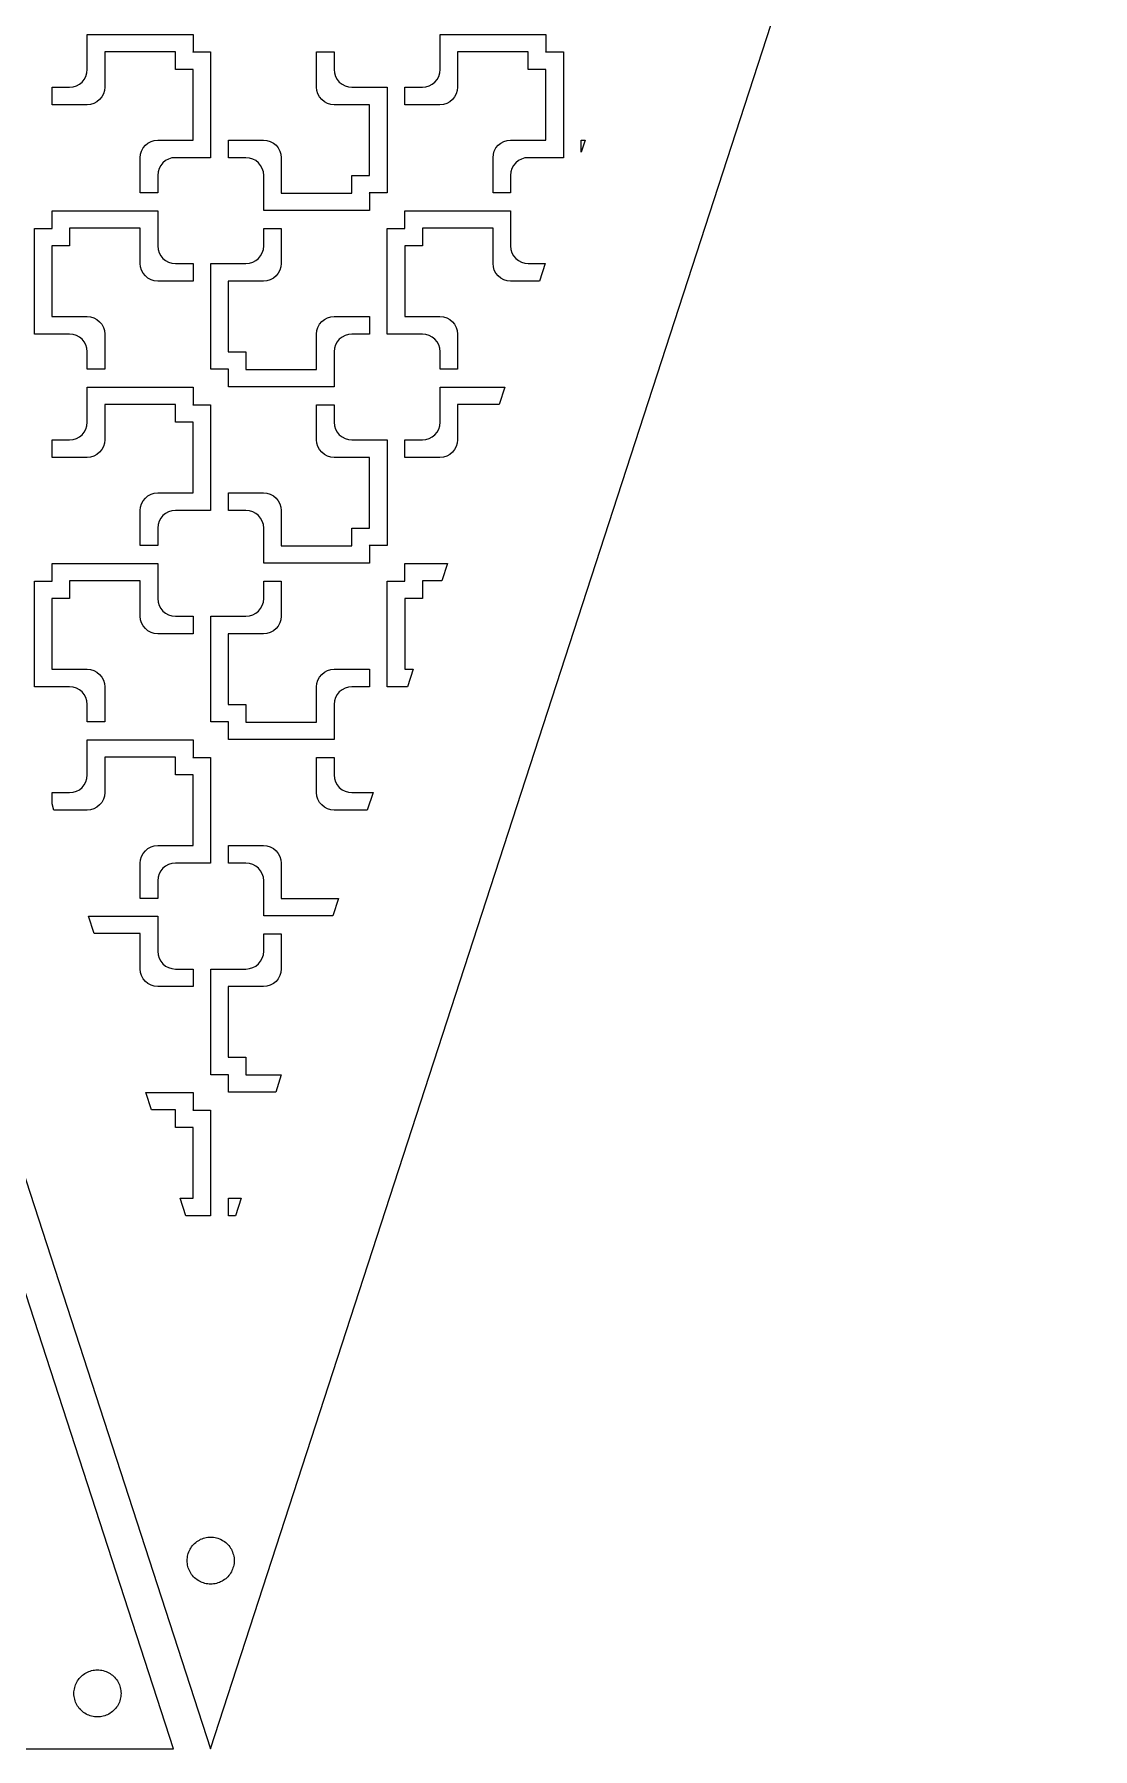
# Model space of a CAD drawing. Header units: metres. Extents: x 20 to 1108, y 20 to 485.
# Drawn here: x 1017.9 to 1107.8, y 253.8 to 399.7 of the extents above; entities that cross this region are included whole.
import ezdxf

# ---------------------------------------------------------------- set-up
doc = ezdxf.new("R2010")
doc.units = ezdxf.units.M

msp = doc.modelspace()

# ---------------------------------------------------------------- linework, layer by layer
for p, q in [((1029.7, 253.826), (954.698, 484.652)), ((957.853, 484.652), (1032.85, 253.826)), ((1032.85, 253.826), (1107.85, 484.652)), ((1022.36, 396.652), (1022.36, 399.646)), ((1022.36, 399.646), (1031.35, 399.646)), ((1031.35, 399.646), (1031.35, 398.154)), ((1052.36, 396.652), (1052.36, 399.646)), ((1052.36, 399.646), (1061.35, 399.646)), ((1061.35, 399.646), (1061.35, 398.154)), ((1029.86, 398.159), (1023.85, 398.159)), ((1023.85, 398.159), (1023.85, 395.152)), ((1029.86, 396.659), (1029.86, 398.159)), ((1031.35, 398.154), (1031.34, 398.146)), ((1031.34, 398.146), (1031.35, 398.146)), ((1031.35, 398.146), (1031.35, 398.138)), ((1031.35, 398.138), (1031.35, 398.146)), ((1031.35, 398.146), (1032.85, 398.146)), ((1032.85, 398.146), (1032.85, 389.158)), ((1041.86, 395.153), (1041.86, 398.147)), ((1041.86, 398.147), (1043.35, 398.147)), ((1043.35, 398.147), (1043.35, 396.652)), ((1059.86, 398.159), (1053.85, 398.159)), ((1053.85, 398.159), (1053.85, 395.152)), ((1059.86, 396.659), (1059.86, 398.159)), ((1061.35, 398.154), (1061.34, 398.146)), ((1061.34, 398.146), (1061.35, 398.146)), ((1061.35, 398.146), (1061.35, 398.138)), ((1061.35, 398.138), (1061.35, 398.146)), ((1061.35, 398.146), (1062.85, 398.146)), ((1062.85, 398.146), (1062.85, 389.158)), ((1022.33, 396.36), (1022.36, 396.652)), ((1031.36, 396.658), (1029.86, 396.659)), ((1031.36, 390.647), (1031.36, 396.658)), ((1043.35, 396.652), (1043.38, 396.36)), ((1052.33, 396.36), (1052.36, 396.652)), ((1061.36, 396.658), (1059.86, 396.659)), ((1061.36, 390.647), (1061.36, 396.658)), ((1021.15, 395.175), (1021.43, 395.262)), ((1021.43, 395.262), (1021.69, 395.401)), ((1021.69, 395.401), (1021.92, 395.588)), ((1021.92, 395.588), (1022.1, 395.816)), ((1022.1, 395.816), (1022.24, 396.076)), ((1022.24, 396.076), (1022.33, 396.36)), ((1043.38, 396.36), (1043.46, 396.076)), ((1043.46, 396.076), (1043.6, 395.816)), ((1043.6, 395.816), (1043.79, 395.588)), ((1043.79, 395.588), (1044.02, 395.401)), ((1044.02, 395.401), (1044.28, 395.262)), ((1044.28, 395.262), (1044.56, 395.176)), ((1051.15, 395.175), (1051.43, 395.262)), ((1051.43, 395.262), (1051.69, 395.401)), ((1051.69, 395.401), (1051.92, 395.588)), ((1051.92, 395.588), (1052.1, 395.816)), ((1052.1, 395.816), (1052.24, 396.076)), ((1052.24, 396.076), (1052.33, 396.36)), ((1019.36, 393.659), (1019.36, 395.147)), ((1019.36, 395.147), (1020.85, 395.147)), ((1020.85, 395.147), (1021.15, 395.175)), ((1022.92, 393.773), (1022.64, 393.688)), ((1023.18, 393.91), (1022.92, 393.773)), ((1023.41, 394.096), (1023.18, 393.91)), ((1023.59, 394.322), (1023.41, 394.096)), ((1023.73, 394.581), (1023.59, 394.322)), ((1023.82, 394.861), (1023.73, 394.581)), ((1023.85, 395.152), (1023.82, 394.861)), ((1041.89, 394.861), (1041.86, 395.153)), ((1041.97, 394.581), (1041.89, 394.861)), ((1042.11, 394.323), (1041.97, 394.581)), ((1042.3, 394.097), (1042.11, 394.323)), ((1042.52, 393.911), (1042.3, 394.097)), ((1042.78, 393.773), (1042.52, 393.911)), ((1043.06, 393.688), (1042.78, 393.773)), ((1044.56, 395.176), (1044.85, 395.147)), ((1044.85, 395.147), (1047.85, 395.147)), ((1047.85, 395.147), (1047.85, 386.159)), ((1049.36, 393.659), (1049.36, 395.147)), ((1049.36, 395.147), (1050.85, 395.147)), ((1050.85, 395.147), (1051.15, 395.175)), ((1052.92, 393.773), (1052.64, 393.688)), ((1053.18, 393.91), (1052.92, 393.773)), ((1053.41, 394.096), (1053.18, 393.91)), ((1053.59, 394.322), (1053.41, 394.096)), ((1053.73, 394.581), (1053.59, 394.322)), ((1053.82, 394.861), (1053.73, 394.581)), ((1053.85, 395.152), (1053.82, 394.861)), ((1022.35, 393.659), (1019.36, 393.659)), ((1022.64, 393.688), (1022.35, 393.659)), ((1043.35, 393.659), (1043.06, 393.688)), ((1046.36, 393.659), (1043.35, 393.659)), ((1046.36, 387.647), (1046.36, 393.659)), ((1052.35, 393.659), (1049.36, 393.659)), ((1052.64, 393.688), (1052.35, 393.659)), ((1026.86, 389.152), (1026.89, 389.444)), ((1026.89, 389.444), (1026.97, 389.724)), ((1026.97, 389.724), (1027.11, 389.983)), ((1027.11, 389.983), (1027.3, 390.209)), ((1027.3, 390.209), (1027.52, 390.395)), ((1027.52, 390.395), (1027.78, 390.532)), ((1027.78, 390.532), (1028.06, 390.617)), ((1028.06, 390.617), (1028.35, 390.646)), ((1028.35, 390.646), (1031.36, 390.647)), ((1034.36, 389.158), (1034.36, 390.646)), ((1034.36, 390.646), (1037.35, 390.646)), ((1037.35, 390.646), (1037.64, 390.617)), ((1037.64, 390.617), (1037.92, 390.532)), ((1037.92, 390.532), (1038.18, 390.394)), ((1038.18, 390.394), (1038.41, 390.208)), ((1038.41, 390.208), (1038.59, 389.982)), ((1038.59, 389.982), (1038.73, 389.724)), ((1038.73, 389.724), (1038.82, 389.444)), ((1038.82, 389.444), (1038.85, 389.152)), ((1056.86, 389.152), (1056.89, 389.444)), ((1056.89, 389.444), (1056.97, 389.724)), ((1056.97, 389.724), (1057.11, 389.983)), ((1057.11, 389.983), (1057.3, 390.209)), ((1057.3, 390.209), (1057.52, 390.395)), ((1057.52, 390.395), (1057.78, 390.532)), ((1057.78, 390.532), (1058.06, 390.617)), ((1058.06, 390.617), (1058.35, 390.646)), ((1058.35, 390.646), (1061.36, 390.647)), ((1064.36, 390.646), (1064.69, 390.646)), ((1064.69, 390.646), (1064.36, 389.625)), ((1064.36, 389.625), (1064.36, 390.646)), ((1026.86, 386.158), (1026.86, 389.152)), ((1028.38, 387.945), (1028.35, 387.653)), ((1028.46, 388.229), (1028.38, 387.945)), ((1028.6, 388.489), (1028.46, 388.229)), ((1028.79, 388.717), (1028.6, 388.489)), ((1029.02, 388.904), (1028.79, 388.717)), ((1029.28, 389.043), (1029.02, 388.904)), ((1029.56, 389.13), (1029.28, 389.043)), ((1029.85, 389.158), (1029.56, 389.13)), ((1032.85, 389.158), (1029.85, 389.158)), ((1035.85, 389.158), (1034.36, 389.158)), ((1036.15, 389.129), (1035.85, 389.158)), ((1036.43, 389.043), (1036.15, 389.129)), ((1036.69, 388.904), (1036.43, 389.043)), ((1036.92, 388.717), (1036.69, 388.904)), ((1037.1, 388.489), (1036.92, 388.717)), ((1037.24, 388.229), (1037.1, 388.489)), ((1037.33, 387.945), (1037.24, 388.229)), ((1037.36, 387.652), (1037.33, 387.945)), ((1038.85, 389.152), (1038.85, 386.146)), ((1056.86, 386.158), (1056.86, 389.152)), ((1058.38, 387.945), (1058.35, 387.653)), ((1058.46, 388.229), (1058.38, 387.945)), ((1058.6, 388.489), (1058.46, 388.229)), ((1058.79, 388.717), (1058.6, 388.489)), ((1059.02, 388.904), (1058.79, 388.717)), ((1059.28, 389.043), (1059.02, 388.904)), ((1059.56, 389.13), (1059.28, 389.043)), ((1059.85, 389.158), (1059.56, 389.13)), ((1062.85, 389.158), (1059.85, 389.158)), ((1028.35, 387.653), (1028.35, 386.158)), ((1037.36, 384.659), (1037.36, 387.652)), ((1044.86, 387.646), (1046.36, 387.647)), ((1044.86, 386.146), (1044.86, 387.646)), ((1058.35, 387.653), (1058.35, 386.158)), ((1028.35, 386.158), (1026.86, 386.158)), ((1038.85, 386.146), (1044.86, 386.146)), ((1046.35, 386.159), (1046.34, 386.159)), ((1046.34, 386.159), (1046.35, 386.151)), ((1046.35, 386.159), (1046.35, 386.167)), ((1046.35, 386.167), (1046.35, 386.159)), ((1047.85, 386.159), (1046.35, 386.159)), ((1046.35, 386.151), (1046.35, 384.659)), ((1058.35, 386.158), (1056.86, 386.158)), ((1019.36, 383.154), (1019.36, 384.647)), ((1019.36, 384.647), (1028.35, 384.647)), ((1028.35, 384.647), (1028.35, 381.652)), ((1046.35, 384.659), (1037.36, 384.659)), ((1049.36, 383.154), (1049.36, 384.647)), ((1049.36, 384.647), (1058.35, 384.647)), ((1058.35, 384.647), (1058.35, 381.652)), ((1017.86, 374.158), (1017.86, 383.146)), ((1017.86, 383.146), (1019.35, 383.146)), ((1019.35, 383.146), (1019.36, 383.138)), ((1019.37, 383.146), (1019.36, 383.154)), ((1019.36, 383.138), (1019.36, 383.146)), ((1019.36, 383.146), (1019.37, 383.146)), ((1026.86, 383.159), (1020.85, 383.159)), ((1020.85, 383.159), (1020.85, 381.659)), ((1026.86, 380.153), (1026.86, 383.159)), ((1037.36, 381.652), (1037.36, 383.147)), ((1037.36, 383.147), (1038.85, 383.147)), ((1038.85, 383.147), (1038.85, 380.152)), ((1047.86, 374.158), (1047.86, 383.146)), ((1047.86, 383.146), (1049.35, 383.146)), ((1049.35, 383.146), (1049.36, 383.138)), ((1049.37, 383.146), (1049.36, 383.154)), ((1049.36, 383.138), (1049.36, 383.146)), ((1049.36, 383.146), (1049.37, 383.146)), ((1056.86, 383.159), (1050.85, 383.159)), ((1050.85, 383.159), (1050.85, 381.659)), ((1056.86, 380.153), (1056.86, 383.159)), ((1020.85, 381.659), (1019.35, 381.658)), ((1019.35, 381.658), (1019.35, 375.646)), ((1028.35, 381.652), (1028.38, 381.36)), ((1028.38, 381.36), (1028.46, 381.075)), ((1028.46, 381.075), (1028.6, 380.816)), ((1028.6, 380.816), (1028.79, 380.587)), ((1036.92, 380.587), (1037.1, 380.816)), ((1037.1, 380.816), (1037.24, 381.075)), ((1037.24, 381.075), (1037.33, 381.36)), ((1037.33, 381.36), (1037.36, 381.652)), ((1050.85, 381.659), (1049.35, 381.658)), ((1049.35, 381.658), (1049.35, 375.646)), ((1058.35, 381.652), (1058.38, 381.36)), ((1058.38, 381.36), (1058.46, 381.075)), ((1058.46, 381.075), (1058.6, 380.816)), ((1058.6, 380.816), (1058.79, 380.587)), ((1026.89, 379.861), (1026.86, 380.153)), ((1026.97, 379.581), (1026.89, 379.861)), ((1027.11, 379.323), (1026.97, 379.581)), ((1027.3, 379.097), (1027.11, 379.323)), ((1028.79, 380.587), (1029.02, 380.401)), ((1029.02, 380.401), (1029.28, 380.262)), ((1029.28, 380.262), (1029.56, 380.177)), ((1029.56, 380.177), (1029.85, 380.147)), ((1029.85, 380.147), (1031.35, 380.147)), ((1031.35, 380.147), (1031.35, 378.659)), ((1032.86, 371.159), (1032.86, 380.147)), ((1032.86, 380.147), (1035.85, 380.147)), ((1035.85, 380.147), (1036.15, 380.176)), ((1036.15, 380.176), (1036.43, 380.262)), ((1036.43, 380.262), (1036.69, 380.401)), ((1036.69, 380.401), (1036.92, 380.587)), ((1038.59, 379.322), (1038.41, 379.097)), ((1038.73, 379.581), (1038.59, 379.322)), ((1038.82, 379.861), (1038.73, 379.581)), ((1038.85, 380.152), (1038.82, 379.861)), ((1056.89, 379.861), (1056.86, 380.153)), ((1056.97, 379.581), (1056.89, 379.861)), ((1057.11, 379.323), (1056.97, 379.581)), ((1057.3, 379.097), (1057.11, 379.323)), ((1058.79, 380.587), (1059.02, 380.401)), ((1059.02, 380.401), (1059.28, 380.262)), ((1059.28, 380.262), (1059.56, 380.177)), ((1059.56, 380.177), (1059.85, 380.147)), ((1059.85, 380.147), (1061.28, 380.147)), ((1061.28, 380.147), (1060.8, 378.659)), ((1027.52, 378.911), (1027.3, 379.097)), ((1027.78, 378.773), (1027.52, 378.911)), ((1028.06, 378.688), (1027.78, 378.773)), ((1028.35, 378.659), (1028.06, 378.688)), ((1031.35, 378.659), (1028.35, 378.659)), ((1037.35, 378.659), (1034.35, 378.658)), ((1034.35, 378.658), (1034.35, 372.647)), ((1037.64, 378.688), (1037.35, 378.659)), ((1037.92, 378.773), (1037.64, 378.688)), ((1038.18, 378.91), (1037.92, 378.773)), ((1038.41, 379.097), (1038.18, 378.91)), ((1057.52, 378.911), (1057.3, 379.097)), ((1057.78, 378.773), (1057.52, 378.911)), ((1058.06, 378.688), (1057.78, 378.773)), ((1058.35, 378.659), (1058.06, 378.688)), ((1060.8, 378.659), (1058.35, 378.659)), ((1019.35, 375.646), (1022.35, 375.646)), ((1022.35, 375.646), (1022.64, 375.617)), ((1022.64, 375.617), (1022.92, 375.532)), ((1022.92, 375.532), (1023.18, 375.394)), ((1023.18, 375.394), (1023.41, 375.208)), ((1023.41, 375.208), (1023.59, 374.982)), ((1023.59, 374.982), (1023.73, 374.724)), ((1041.97, 374.724), (1042.11, 374.983)), ((1042.11, 374.983), (1042.3, 375.209)), ((1042.3, 375.209), (1042.52, 375.395)), ((1042.52, 375.395), (1042.78, 375.532)), ((1042.78, 375.532), (1043.06, 375.617)), ((1043.06, 375.617), (1043.35, 375.646)), ((1043.35, 375.646), (1046.35, 375.646)), ((1046.35, 375.646), (1046.35, 374.158)), ((1049.35, 375.646), (1052.35, 375.646)), ((1052.35, 375.646), (1052.64, 375.617)), ((1052.64, 375.617), (1052.92, 375.532)), ((1052.92, 375.532), (1053.18, 375.394)), ((1053.18, 375.394), (1053.41, 375.208)), ((1053.41, 375.208), (1053.59, 374.982)), ((1053.59, 374.982), (1053.73, 374.724)), ((1020.85, 374.158), (1017.86, 374.158)), ((1021.15, 374.128), (1020.85, 374.158)), ((1021.43, 374.043), (1021.15, 374.128)), ((1021.69, 373.904), (1021.43, 374.043)), ((1021.92, 373.718), (1021.69, 373.904)), ((1022.1, 373.489), (1021.92, 373.718)), ((1022.24, 373.23), (1022.1, 373.489)), ((1023.73, 374.724), (1023.82, 374.444)), ((1023.82, 374.444), (1023.85, 374.152)), ((1023.85, 374.152), (1023.85, 371.158)), ((1041.86, 374.152), (1041.89, 374.444)), ((1041.86, 371.146), (1041.86, 374.152)), ((1041.89, 374.444), (1041.97, 374.724)), ((1043.6, 373.489), (1043.46, 373.23)), ((1043.79, 373.718), (1043.6, 373.489)), ((1044.02, 373.904), (1043.79, 373.718)), ((1044.28, 374.043), (1044.02, 373.904)), ((1044.56, 374.129), (1044.28, 374.043)), ((1044.85, 374.158), (1044.56, 374.129)), ((1046.35, 374.158), (1044.85, 374.158)), ((1050.85, 374.158), (1047.86, 374.158)), ((1051.15, 374.128), (1050.85, 374.158)), ((1051.43, 374.043), (1051.15, 374.128)), ((1051.69, 373.904), (1051.43, 374.043)), ((1051.92, 373.718), (1051.69, 373.904)), ((1052.1, 373.489), (1051.92, 373.718)), ((1052.24, 373.23), (1052.1, 373.489)), ((1053.73, 374.724), (1053.82, 374.444)), ((1053.82, 374.444), (1053.85, 374.152)), ((1053.85, 374.152), (1053.85, 371.158)), ((1022.33, 372.945), (1022.24, 373.23)), ((1022.36, 372.652), (1022.33, 372.945)), ((1022.36, 371.158), (1022.36, 372.652)), ((1034.35, 372.647), (1035.85, 372.646)), ((1035.85, 372.646), (1035.85, 371.146)), ((1043.38, 372.945), (1043.35, 372.653)), ((1043.35, 372.653), (1043.35, 369.658)), ((1043.46, 373.23), (1043.38, 372.945)), ((1052.33, 372.945), (1052.24, 373.23)), ((1052.36, 372.652), (1052.33, 372.945)), ((1052.36, 371.158), (1052.36, 372.652)), ((1023.85, 371.158), (1022.36, 371.158)), ((1034.35, 371.159), (1032.86, 371.159)), ((1034.36, 371.167), (1034.35, 371.159)), ((1034.36, 371.159), (1034.36, 371.167)), ((1034.36, 371.151), (1034.37, 371.159)), ((1034.37, 371.159), (1034.36, 371.159)), ((1034.36, 369.658), (1034.36, 371.151)), ((1035.85, 371.146), (1041.86, 371.146)), ((1053.85, 371.158), (1052.36, 371.158)), ((1022.36, 366.652), (1022.36, 369.647)), ((1022.36, 369.647), (1031.35, 369.647)), ((1031.35, 369.647), (1031.35, 368.154)), ((1043.35, 369.658), (1034.36, 369.658)), ((1052.36, 366.652), (1052.36, 369.647)), ((1052.36, 369.647), (1057.87, 369.647)), ((1057.87, 369.647), (1057.38, 368.159)), ((1029.86, 368.159), (1023.85, 368.159)), ((1023.85, 368.159), (1023.85, 365.152)), ((1029.86, 366.659), (1029.86, 368.159)), ((1031.35, 368.154), (1031.34, 368.146)), ((1031.34, 368.146), (1031.35, 368.146)), ((1031.35, 368.146), (1031.35, 368.138)), ((1031.35, 368.138), (1031.35, 368.146)), ((1031.35, 368.146), (1032.85, 368.146)), ((1032.85, 368.146), (1032.85, 359.158)), ((1041.86, 365.153), (1041.86, 368.147)), ((1041.86, 368.147), (1043.35, 368.147)), ((1043.35, 368.147), (1043.35, 366.652)), ((1057.38, 368.159), (1053.85, 368.159)), ((1053.85, 368.159), (1053.85, 365.152)), ((1022.1, 365.816), (1022.24, 366.075)), ((1022.24, 366.075), (1022.33, 366.36)), ((1022.33, 366.36), (1022.36, 366.652)), ((1031.36, 366.658), (1029.86, 366.659)), ((1031.36, 360.647), (1031.36, 366.658)), ((1043.35, 366.652), (1043.38, 366.36)), ((1043.38, 366.36), (1043.46, 366.075)), ((1043.46, 366.075), (1043.6, 365.816)), ((1052.1, 365.816), (1052.24, 366.075)), ((1052.24, 366.075), (1052.33, 366.36)), ((1052.33, 366.36), (1052.36, 366.652)), ((1019.36, 363.659), (1019.36, 365.147)), ((1019.36, 365.147), (1020.85, 365.147)), ((1020.85, 365.147), (1021.15, 365.176)), ((1021.15, 365.176), (1021.43, 365.262)), ((1021.43, 365.262), (1021.69, 365.401)), ((1021.69, 365.401), (1021.92, 365.587)), ((1021.92, 365.587), (1022.1, 365.816)), ((1023.73, 364.581), (1023.59, 364.322)), ((1023.82, 364.861), (1023.73, 364.581)), ((1023.85, 365.152), (1023.82, 364.861)), ((1041.89, 364.861), (1041.86, 365.153)), ((1041.97, 364.581), (1041.89, 364.861)), ((1042.11, 364.323), (1041.97, 364.581)), ((1043.6, 365.816), (1043.79, 365.587)), ((1043.79, 365.587), (1044.02, 365.401)), ((1044.02, 365.401), (1044.28, 365.262)), ((1044.28, 365.262), (1044.56, 365.177)), ((1044.56, 365.177), (1044.85, 365.147)), ((1044.85, 365.147), (1047.85, 365.147)), ((1047.85, 365.147), (1047.85, 356.159)), ((1049.36, 363.659), (1049.36, 365.147)), ((1049.36, 365.147), (1050.85, 365.147)), ((1050.85, 365.147), (1051.15, 365.176)), ((1051.15, 365.176), (1051.43, 365.262)), ((1051.43, 365.262), (1051.69, 365.401)), ((1051.69, 365.401), (1051.92, 365.587)), ((1051.92, 365.587), (1052.1, 365.816)), ((1053.73, 364.581), (1053.59, 364.322)), ((1053.82, 364.861), (1053.73, 364.581)), ((1053.85, 365.152), (1053.82, 364.861)), ((1022.35, 363.659), (1019.36, 363.659)), ((1022.64, 363.688), (1022.35, 363.659)), ((1022.92, 363.773), (1022.64, 363.688)), ((1023.18, 363.91), (1022.92, 363.773)), ((1023.41, 364.097), (1023.18, 363.91)), ((1023.59, 364.322), (1023.41, 364.097)), ((1042.3, 364.097), (1042.11, 364.323)), ((1042.52, 363.911), (1042.3, 364.097)), ((1042.78, 363.773), (1042.52, 363.911)), ((1043.06, 363.688), (1042.78, 363.773)), ((1043.35, 363.659), (1043.06, 363.688)), ((1046.36, 363.659), (1043.35, 363.659)), ((1046.36, 357.647), (1046.36, 363.659)), ((1052.35, 363.659), (1049.36, 363.659)), ((1052.64, 363.688), (1052.35, 363.659)), ((1052.92, 363.773), (1052.64, 363.688)), ((1053.18, 363.91), (1052.92, 363.773)), ((1053.41, 364.097), (1053.18, 363.91)), ((1053.59, 364.322), (1053.41, 364.097)), ((1027.11, 359.983), (1027.3, 360.209)), ((1027.3, 360.209), (1027.52, 360.395)), ((1027.52, 360.395), (1027.78, 360.532)), ((1027.78, 360.532), (1028.06, 360.617)), ((1028.06, 360.617), (1028.35, 360.646)), ((1028.35, 360.646), (1031.36, 360.647)), ((1034.36, 359.158), (1034.36, 360.646)), ((1034.36, 360.646), (1037.35, 360.646)), ((1037.35, 360.646), (1037.64, 360.617)), ((1037.64, 360.617), (1037.92, 360.532)), ((1037.92, 360.532), (1038.18, 360.394)), ((1038.18, 360.394), (1038.41, 360.208)), ((1038.41, 360.208), (1038.59, 359.982)), ((1026.86, 359.152), (1026.89, 359.444)), ((1026.86, 356.158), (1026.86, 359.152)), ((1026.89, 359.444), (1026.97, 359.724)), ((1026.97, 359.724), (1027.11, 359.983)), ((1029.02, 358.904), (1028.79, 358.718)), ((1029.28, 359.043), (1029.02, 358.904)), ((1029.56, 359.129), (1029.28, 359.043)), ((1029.85, 359.158), (1029.56, 359.129)), ((1032.85, 359.158), (1029.85, 359.158)), ((1035.85, 359.158), (1034.36, 359.158)), ((1036.15, 359.128), (1035.85, 359.158)), ((1036.43, 359.043), (1036.15, 359.128)), ((1036.69, 358.904), (1036.43, 359.043)), ((1036.92, 358.718), (1036.69, 358.904)), ((1038.59, 359.982), (1038.73, 359.724)), ((1038.73, 359.724), (1038.82, 359.444)), ((1038.82, 359.444), (1038.85, 359.152)), ((1038.85, 359.152), (1038.85, 356.146)), ((1028.38, 357.945), (1028.35, 357.653)), ((1028.35, 357.653), (1028.35, 356.158)), ((1028.46, 358.23), (1028.38, 357.945)), ((1028.6, 358.489), (1028.46, 358.23)), ((1028.79, 358.718), (1028.6, 358.489)), ((1037.1, 358.489), (1036.92, 358.718)), ((1037.24, 358.23), (1037.1, 358.489)), ((1037.33, 357.945), (1037.24, 358.23)), ((1037.36, 357.652), (1037.33, 357.945)), ((1037.36, 354.658), (1037.36, 357.652)), ((1044.86, 357.646), (1046.36, 357.647)), ((1044.86, 356.146), (1044.86, 357.646)), ((1028.35, 356.158), (1026.86, 356.158)), ((1038.85, 356.146), (1044.86, 356.146)), ((1046.35, 356.159), (1046.34, 356.159)), ((1046.34, 356.159), (1046.35, 356.151)), ((1046.35, 356.159), (1046.35, 356.167)), ((1046.35, 356.167), (1046.35, 356.159)), ((1047.85, 356.159), (1046.35, 356.159)), ((1046.35, 356.151), (1046.35, 354.658)), ((1019.36, 353.154), (1019.36, 354.647)), ((1019.36, 354.647), (1028.35, 354.647)), ((1028.35, 354.647), (1028.35, 351.652)), ((1046.35, 354.658), (1037.36, 354.658)), ((1049.36, 353.154), (1049.36, 354.647)), ((1049.36, 354.647), (1052.99, 354.647)), ((1052.99, 354.647), (1052.51, 353.159)), ((1017.86, 344.158), (1017.86, 353.146)), ((1017.86, 353.146), (1019.35, 353.146)), ((1019.35, 353.146), (1019.36, 353.138)), ((1019.37, 353.146), (1019.36, 353.154)), ((1019.36, 353.138), (1019.36, 353.146)), ((1019.36, 353.146), (1019.37, 353.146)), ((1026.86, 353.159), (1020.85, 353.159)), ((1020.85, 353.159), (1020.85, 351.659)), ((1026.86, 350.153), (1026.86, 353.159)), ((1037.36, 351.652), (1037.36, 353.147)), ((1037.36, 353.147), (1038.85, 353.147)), ((1038.85, 353.147), (1038.85, 350.152)), ((1047.86, 344.158), (1047.86, 353.146)), ((1047.86, 353.146), (1049.35, 353.146)), ((1049.35, 353.146), (1049.36, 353.138)), ((1049.37, 353.146), (1049.36, 353.154)), ((1049.36, 353.138), (1049.36, 353.146)), ((1049.36, 353.146), (1049.37, 353.146)), ((1052.51, 353.159), (1050.85, 353.159)), ((1050.85, 353.159), (1050.85, 351.659)), ((1020.85, 351.659), (1019.35, 351.658)), ((1019.35, 351.658), (1019.35, 345.646)), ((1028.35, 351.652), (1028.38, 351.36)), ((1037.33, 351.36), (1037.36, 351.652)), ((1050.85, 351.659), (1049.35, 351.658)), ((1049.35, 351.658), (1049.35, 345.646)), ((1026.89, 349.861), (1026.86, 350.153)), ((1028.38, 351.36), (1028.46, 351.075)), ((1028.46, 351.075), (1028.6, 350.816)), ((1028.6, 350.816), (1028.79, 350.587)), ((1028.79, 350.587), (1029.02, 350.401)), ((1029.02, 350.401), (1029.28, 350.262)), ((1029.28, 350.262), (1029.56, 350.177)), ((1029.56, 350.177), (1029.85, 350.147)), ((1029.85, 350.147), (1031.35, 350.147)), ((1031.35, 350.147), (1031.35, 348.659)), ((1032.86, 341.159), (1032.86, 350.147)), ((1032.86, 350.147), (1035.85, 350.147)), ((1035.85, 350.147), (1036.15, 350.176)), ((1036.15, 350.176), (1036.43, 350.262)), ((1036.43, 350.262), (1036.69, 350.401)), ((1036.69, 350.401), (1036.92, 350.587)), ((1036.92, 350.587), (1037.1, 350.816)), ((1037.1, 350.816), (1037.24, 351.075)), ((1037.24, 351.075), (1037.33, 351.36)), ((1038.85, 350.152), (1038.82, 349.861)), ((1026.97, 349.581), (1026.89, 349.861)), ((1027.11, 349.323), (1026.97, 349.581)), ((1027.3, 349.097), (1027.11, 349.323)), ((1027.52, 348.911), (1027.3, 349.097)), ((1027.78, 348.773), (1027.52, 348.911)), ((1028.06, 348.688), (1027.78, 348.773)), ((1028.35, 348.659), (1028.06, 348.688)), ((1031.35, 348.659), (1028.35, 348.659)), ((1037.35, 348.659), (1034.35, 348.658)), ((1034.35, 348.658), (1034.35, 342.647)), ((1037.64, 348.688), (1037.35, 348.659)), ((1037.92, 348.773), (1037.64, 348.688)), ((1038.18, 348.91), (1037.92, 348.773)), ((1038.41, 349.097), (1038.18, 348.91)), ((1038.59, 349.322), (1038.41, 349.097)), ((1038.73, 349.581), (1038.59, 349.322)), ((1038.82, 349.861), (1038.73, 349.581)), ((1019.35, 345.646), (1022.35, 345.646)), ((1022.35, 345.646), (1022.64, 345.617)), ((1022.64, 345.617), (1022.92, 345.532)), ((1042.78, 345.532), (1043.06, 345.617)), ((1043.06, 345.617), (1043.35, 345.646)), ((1043.35, 345.646), (1046.35, 345.646)), ((1046.35, 345.646), (1046.35, 344.158)), ((1049.35, 345.646), (1050.07, 345.646)), ((1050.07, 345.646), (1049.59, 344.158)), ((1020.85, 344.158), (1017.86, 344.158)), ((1021.15, 344.128), (1020.85, 344.158)), ((1022.92, 345.532), (1023.18, 345.394)), ((1023.18, 345.394), (1023.41, 345.208)), ((1023.41, 345.208), (1023.59, 344.982)), ((1023.59, 344.982), (1023.73, 344.724)), ((1023.73, 344.724), (1023.82, 344.444)), ((1023.82, 344.444), (1023.85, 344.152)), ((1023.85, 344.152), (1023.85, 341.158)), ((1041.86, 344.152), (1041.89, 344.444)), ((1041.86, 341.146), (1041.86, 344.152)), ((1041.89, 344.444), (1041.97, 344.724)), ((1041.97, 344.724), (1042.11, 344.983)), ((1042.11, 344.983), (1042.3, 345.209)), ((1042.3, 345.209), (1042.52, 345.395)), ((1042.52, 345.395), (1042.78, 345.532)), ((1044.85, 344.158), (1044.56, 344.129)), ((1046.35, 344.158), (1044.85, 344.158)), ((1049.59, 344.158), (1047.86, 344.158)), ((1021.43, 344.043), (1021.15, 344.128)), ((1021.69, 343.904), (1021.43, 344.043)), ((1021.92, 343.718), (1021.69, 343.904)), ((1022.1, 343.489), (1021.92, 343.718)), ((1022.24, 343.23), (1022.1, 343.489)), ((1022.33, 342.945), (1022.24, 343.23)), ((1022.36, 342.652), (1022.33, 342.945)), ((1043.38, 342.945), (1043.35, 342.653)), ((1043.46, 343.23), (1043.38, 342.945)), ((1043.6, 343.489), (1043.46, 343.23)), ((1043.79, 343.718), (1043.6, 343.489)), ((1044.02, 343.904), (1043.79, 343.718)), ((1044.28, 344.043), (1044.02, 343.904)), ((1044.56, 344.129), (1044.28, 344.043)), ((1022.36, 341.158), (1022.36, 342.652)), ((1034.35, 342.647), (1035.85, 342.646)), ((1035.85, 342.646), (1035.85, 341.146)), ((1043.35, 342.653), (1043.35, 339.658)), ((1023.85, 341.158), (1022.36, 341.158)), ((1034.35, 341.159), (1032.86, 341.159)), ((1034.36, 341.167), (1034.35, 341.159)), ((1034.36, 341.159), (1034.36, 341.167)), ((1034.36, 341.151), (1034.37, 341.159)), ((1034.37, 341.159), (1034.36, 341.159)), ((1034.36, 339.658), (1034.36, 341.151)), ((1035.85, 341.146), (1041.86, 341.146)), ((1022.36, 336.652), (1022.36, 339.647)), ((1022.36, 339.647), (1031.35, 339.647)), ((1031.35, 339.647), (1031.35, 338.154)), ((1043.35, 339.658), (1034.36, 339.658)), ((1029.86, 338.159), (1023.85, 338.159)), ((1023.85, 338.159), (1023.85, 335.152)), ((1029.86, 336.659), (1029.86, 338.159)), ((1031.35, 338.154), (1031.34, 338.146)), ((1031.34, 338.146), (1031.35, 338.146)), ((1031.35, 338.146), (1031.35, 338.138)), ((1031.35, 338.138), (1031.35, 338.146)), ((1031.35, 338.146), (1032.85, 338.146)), ((1032.85, 338.146), (1032.85, 329.158)), ((1041.86, 335.153), (1041.86, 338.147)), ((1041.86, 338.147), (1043.35, 338.147)), ((1043.35, 338.147), (1043.35, 336.652)), ((1021.43, 335.262), (1021.69, 335.401)), ((1021.69, 335.401), (1021.92, 335.587)), ((1021.92, 335.587), (1022.1, 335.816)), ((1022.1, 335.816), (1022.24, 336.075)), ((1022.24, 336.075), (1022.33, 336.36)), ((1022.33, 336.36), (1022.36, 336.652)), ((1031.36, 336.658), (1029.86, 336.659)), ((1031.36, 330.647), (1031.36, 336.658)), ((1043.35, 336.652), (1043.38, 336.36)), ((1043.38, 336.36), (1043.46, 336.075)), ((1043.46, 336.075), (1043.6, 335.816)), ((1043.6, 335.816), (1043.79, 335.587)), ((1043.79, 335.587), (1044.02, 335.401)), ((1044.02, 335.401), (1044.28, 335.262)), ((1019.36, 334.19), (1019.36, 335.147)), ((1019.36, 335.147), (1020.85, 335.147)), ((1019.53, 333.659), (1019.36, 334.19)), ((1020.85, 335.147), (1021.15, 335.176)), ((1021.15, 335.176), (1021.43, 335.262)), ((1023.41, 334.097), (1023.18, 333.91)), ((1023.59, 334.322), (1023.41, 334.097)), ((1023.73, 334.581), (1023.59, 334.322)), ((1023.82, 334.861), (1023.73, 334.581)), ((1023.85, 335.152), (1023.82, 334.861)), ((1041.89, 334.861), (1041.86, 335.153)), ((1041.97, 334.581), (1041.89, 334.861)), ((1042.11, 334.323), (1041.97, 334.581)), ((1042.3, 334.097), (1042.11, 334.323)), ((1042.52, 333.911), (1042.3, 334.097)), ((1044.28, 335.262), (1044.56, 335.177)), ((1044.56, 335.177), (1044.85, 335.147)), ((1044.85, 335.147), (1046.66, 335.147)), ((1046.66, 335.147), (1046.17, 333.659)), ((1022.35, 333.659), (1019.53, 333.659)), ((1022.64, 333.688), (1022.35, 333.659)), ((1022.92, 333.773), (1022.64, 333.688)), ((1023.18, 333.91), (1022.92, 333.773)), ((1042.78, 333.773), (1042.52, 333.911)), ((1043.06, 333.688), (1042.78, 333.773)), ((1043.35, 333.659), (1043.06, 333.688)), ((1046.17, 333.659), (1043.35, 333.659)), ((1026.89, 329.444), (1026.97, 329.724)), ((1026.97, 329.724), (1027.11, 329.983)), ((1027.11, 329.983), (1027.3, 330.209)), ((1027.3, 330.209), (1027.52, 330.395)), ((1027.52, 330.395), (1027.78, 330.532)), ((1027.78, 330.532), (1028.06, 330.617)), ((1028.06, 330.617), (1028.35, 330.646)), ((1028.35, 330.646), (1031.36, 330.647)), ((1034.36, 329.158), (1034.36, 330.646)), ((1034.36, 330.646), (1037.35, 330.646)), ((1037.35, 330.646), (1037.64, 330.617)), ((1037.64, 330.617), (1037.92, 330.532)), ((1037.92, 330.532), (1038.18, 330.394)), ((1038.18, 330.394), (1038.41, 330.208)), ((1038.41, 330.208), (1038.59, 329.982)), ((1038.59, 329.982), (1038.73, 329.724)), ((1038.73, 329.724), (1038.82, 329.444)), ((1026.86, 329.152), (1026.89, 329.444)), ((1026.86, 326.158), (1026.86, 329.152)), ((1028.46, 328.23), (1028.38, 327.945)), ((1028.6, 328.489), (1028.46, 328.23)), ((1028.79, 328.718), (1028.6, 328.489)), ((1029.02, 328.904), (1028.79, 328.718)), ((1029.28, 329.043), (1029.02, 328.904)), ((1029.56, 329.129), (1029.28, 329.043)), ((1029.85, 329.158), (1029.56, 329.129)), ((1032.85, 329.158), (1029.85, 329.158)), ((1035.85, 329.158), (1034.36, 329.158)), ((1036.15, 329.128), (1035.85, 329.158)), ((1036.43, 329.043), (1036.15, 329.128)), ((1036.69, 328.904), (1036.43, 329.043)), ((1036.92, 328.718), (1036.69, 328.904)), ((1037.1, 328.489), (1036.92, 328.718)), ((1037.24, 328.23), (1037.1, 328.489)), ((1037.33, 327.945), (1037.24, 328.23)), ((1038.82, 329.444), (1038.85, 329.152)), ((1038.85, 329.152), (1038.85, 326.146)), ((1028.38, 327.945), (1028.35, 327.653)), ((1028.35, 327.653), (1028.35, 326.158)), ((1037.36, 327.652), (1037.33, 327.945)), ((1037.36, 324.658), (1037.36, 327.652)), ((1028.35, 326.158), (1026.86, 326.158)), ((1038.85, 326.146), (1043.73, 326.146)), ((1043.73, 326.146), (1043.25, 324.658)), ((1022.94, 323.159), (1022.46, 324.647)), ((1022.46, 324.647), (1028.35, 324.647)), ((1028.35, 324.647), (1028.35, 321.652)), ((1043.25, 324.658), (1037.36, 324.658)), ((1026.86, 323.159), (1022.94, 323.159)), ((1026.86, 320.153), (1026.86, 323.159)), ((1037.36, 321.652), (1037.36, 323.147)), ((1037.36, 323.147), (1038.85, 323.147)), ((1038.85, 323.147), (1038.85, 320.152)), ((1028.35, 321.652), (1028.38, 321.36)), ((1028.38, 321.36), (1028.46, 321.075)), ((1028.46, 321.075), (1028.6, 320.816)), ((1037.1, 320.816), (1037.24, 321.075)), ((1037.24, 321.075), (1037.33, 321.36)), ((1037.33, 321.36), (1037.36, 321.652)), ((1026.89, 319.861), (1026.86, 320.153)), ((1026.97, 319.581), (1026.89, 319.861)), ((1027.11, 319.323), (1026.97, 319.581)), ((1028.6, 320.816), (1028.79, 320.587)), ((1028.79, 320.587), (1029.02, 320.401)), ((1029.02, 320.401), (1029.28, 320.262)), ((1029.28, 320.262), (1029.56, 320.177)), ((1029.56, 320.177), (1029.85, 320.147)), ((1029.85, 320.147), (1031.35, 320.147)), ((1031.35, 320.147), (1031.35, 318.659)), ((1032.86, 311.159), (1032.86, 320.147)), ((1032.86, 320.147), (1035.85, 320.147)), ((1035.85, 320.147), (1036.15, 320.176)), ((1036.15, 320.176), (1036.43, 320.262)), ((1036.43, 320.262), (1036.69, 320.401)), ((1036.69, 320.401), (1036.92, 320.587)), ((1036.92, 320.587), (1037.1, 320.816)), ((1038.73, 319.581), (1038.59, 319.322)), ((1038.82, 319.861), (1038.73, 319.581)), ((1038.85, 320.152), (1038.82, 319.861)), ((1027.3, 319.097), (1027.11, 319.323)), ((1027.52, 318.911), (1027.3, 319.097)), ((1027.78, 318.773), (1027.52, 318.911)), ((1028.06, 318.688), (1027.78, 318.773)), ((1028.35, 318.659), (1028.06, 318.688)), ((1031.35, 318.659), (1028.35, 318.659)), ((1037.35, 318.659), (1034.35, 318.658)), ((1034.35, 318.658), (1034.35, 312.647)), ((1037.64, 318.688), (1037.35, 318.659)), ((1037.92, 318.773), (1037.64, 318.688)), ((1038.18, 318.91), (1037.92, 318.773)), ((1038.41, 319.097), (1038.18, 318.91)), ((1038.59, 319.322), (1038.41, 319.097)), ((1034.35, 312.647), (1035.85, 312.646)), ((1035.85, 312.646), (1035.85, 311.146)), ((1034.35, 311.159), (1032.86, 311.159)), ((1034.36, 311.167), (1034.35, 311.159)), ((1034.36, 311.159), (1034.36, 311.167)), ((1034.36, 311.151), (1034.37, 311.159)), ((1034.37, 311.159), (1034.36, 311.159)), ((1034.36, 309.658), (1034.36, 311.151)), ((1035.85, 311.146), (1038.86, 311.146)), ((1038.86, 311.146), (1038.38, 309.658)), ((1027.82, 308.159), (1027.33, 309.647)), ((1027.33, 309.647), (1031.35, 309.647)), ((1031.35, 309.647), (1031.35, 308.154)), ((1038.38, 309.658), (1034.36, 309.658)), ((1029.86, 308.159), (1027.82, 308.159)), ((1029.86, 306.659), (1029.86, 308.159)), ((1031.35, 308.154), (1031.34, 308.146)), ((1031.34, 308.146), (1031.35, 308.146)), ((1031.35, 308.146), (1031.35, 308.138)), ((1031.35, 308.138), (1031.35, 308.146)), ((1031.35, 308.146), (1032.85, 308.146)), ((1032.85, 308.146), (1032.85, 299.158)), ((1031.36, 306.658), (1029.86, 306.659)), ((1031.36, 300.647), (1031.36, 306.658)), ((1030.74, 299.158), (1030.26, 300.647)), ((1030.26, 300.647), (1031.36, 300.647)), ((1034.36, 299.158), (1034.36, 300.646)), ((1034.36, 300.646), (1035.45, 300.646)), ((1035.45, 300.646), (1034.96, 299.158)), ((1032.85, 299.158), (1030.74, 299.158)), ((1034.96, 299.158), (1034.36, 299.158)), ((1031.39, 271.195), (1031.48, 271.284)), ((1031.48, 271.284), (1031.58, 271.367)), ((1031.58, 271.367), (1031.68, 271.444)), ((1031.68, 271.444), (1031.78, 271.515)), ((1031.78, 271.515), (1031.89, 271.578)), ((1031.89, 271.578), (1032, 271.636)), ((1032, 271.636), (1032.12, 271.686)), ((1032.12, 271.686), (1032.23, 271.729)), ((1032.23, 271.729), (1032.36, 271.764)), ((1032.36, 271.764), (1032.48, 271.79)), ((1032.48, 271.79), (1032.6, 271.811)), ((1032.6, 271.811), (1032.73, 271.822)), ((1032.73, 271.822), (1032.85, 271.826)), ((1032.85, 271.826), (1032.98, 271.822)), ((1032.98, 271.822), (1033.1, 271.811)), ((1033.1, 271.811), (1033.23, 271.79)), ((1033.23, 271.79), (1033.35, 271.764)), ((1033.35, 271.764), (1033.47, 271.729)), ((1033.47, 271.729), (1033.59, 271.686)), ((1033.59, 271.686), (1033.7, 271.636)), ((1033.7, 271.636), (1033.82, 271.578)), ((1033.82, 271.578), (1033.92, 271.515)), ((1033.92, 271.515), (1034.03, 271.444)), ((1034.03, 271.444), (1034.13, 271.367)), ((1034.13, 271.367), (1034.22, 271.284)), ((1034.22, 271.284), (1034.31, 271.195)), ((1030.85, 269.826), (1030.86, 269.951)), ((1030.86, 269.7), (1030.85, 269.826)), ((1030.86, 269.951), (1030.87, 270.076)), ((1030.87, 270.076), (1030.89, 270.201)), ((1030.89, 270.201), (1030.92, 270.323)), ((1030.92, 270.323), (1030.95, 270.444)), ((1030.95, 270.444), (1030.99, 270.563)), ((1030.99, 270.563), (1031.04, 270.678)), ((1031.04, 270.678), (1031.1, 270.789)), ((1031.1, 270.789), (1031.16, 270.898)), ((1031.16, 270.898), (1031.23, 271.001)), ((1031.23, 271.001), (1031.31, 271.102)), ((1031.31, 271.102), (1031.39, 271.195)), ((1034.31, 271.195), (1034.39, 271.102)), ((1034.39, 271.102), (1034.47, 271.001)), ((1034.47, 271.001), (1034.54, 270.898)), ((1034.54, 270.898), (1034.61, 270.789)), ((1034.61, 270.789), (1034.66, 270.678)), ((1034.66, 270.678), (1034.71, 270.563)), ((1034.71, 270.563), (1034.75, 270.444)), ((1034.75, 270.444), (1034.79, 270.323)), ((1034.79, 270.323), (1034.82, 270.201)), ((1034.82, 270.201), (1034.84, 270.076)), ((1034.84, 270.076), (1034.85, 269.951)), ((1034.85, 269.951), (1034.85, 269.826)), ((1034.85, 269.826), (1034.85, 269.7)), ((1030.87, 269.575), (1030.86, 269.7)), ((1030.89, 269.451), (1030.87, 269.575)), ((1030.92, 269.328), (1030.89, 269.451)), ((1030.95, 269.208), (1030.92, 269.328)), ((1030.99, 269.091), (1030.95, 269.208)), ((1031.04, 268.975), (1030.99, 269.091)), ((1031.1, 268.862), (1031.04, 268.975)), ((1031.16, 268.754), (1031.1, 268.862)), ((1031.23, 268.651), (1031.16, 268.754)), ((1031.31, 268.552), (1031.23, 268.651)), ((1031.39, 268.457), (1031.31, 268.552)), ((1031.48, 268.368), (1031.39, 268.457)), ((1031.58, 268.285), (1031.48, 268.368)), ((1034.22, 268.368), (1034.13, 268.285)), ((1034.31, 268.457), (1034.22, 268.368)), ((1034.39, 268.552), (1034.31, 268.457)), ((1034.47, 268.651), (1034.39, 268.552)), ((1034.54, 268.754), (1034.47, 268.651)), ((1034.61, 268.862), (1034.54, 268.754)), ((1034.66, 268.975), (1034.61, 268.862)), ((1034.71, 269.091), (1034.66, 268.975)), ((1034.75, 269.208), (1034.71, 269.091)), ((1034.79, 269.328), (1034.75, 269.208)), ((1034.82, 269.451), (1034.79, 269.328)), ((1034.84, 269.575), (1034.82, 269.451)), ((1034.85, 269.7), (1034.84, 269.575)), ((1031.68, 268.208), (1031.58, 268.285)), ((1031.78, 268.138), (1031.68, 268.208)), ((1031.89, 268.073), (1031.78, 268.138)), ((1032, 268.017), (1031.89, 268.073)), ((1032.12, 267.967), (1032, 268.017)), ((1032.23, 267.925), (1032.12, 267.967)), ((1032.36, 267.89), (1032.23, 267.925)), ((1032.48, 267.861), (1032.36, 267.89)), ((1032.6, 267.843), (1032.48, 267.861)), ((1032.73, 267.83), (1032.6, 267.843)), ((1032.85, 267.826), (1032.73, 267.83)), ((1032.98, 267.83), (1032.85, 267.826)), ((1033.1, 267.843), (1032.98, 267.83)), ((1033.23, 267.861), (1033.1, 267.843)), ((1033.35, 267.89), (1033.23, 267.861)), ((1033.47, 267.925), (1033.35, 267.89)), ((1033.59, 267.967), (1033.47, 267.925)), ((1033.7, 268.017), (1033.59, 267.967)), ((1033.82, 268.073), (1033.7, 268.017)), ((1033.92, 268.138), (1033.82, 268.073)), ((1034.03, 268.208), (1033.92, 268.138)), ((1034.13, 268.285), (1034.03, 268.208)), ((1021.47, 259.492), (1021.54, 259.601)), ((1021.54, 259.601), (1021.61, 259.704)), ((1021.61, 259.704), (1021.68, 259.804)), ((1021.68, 259.804), (1021.77, 259.898)), ((1021.77, 259.898), (1021.86, 259.986)), ((1021.86, 259.986), (1021.95, 260.069)), ((1021.95, 260.069), (1022.05, 260.147)), ((1022.05, 260.147), (1022.15, 260.217)), ((1022.15, 260.217), (1022.26, 260.281)), ((1022.26, 260.281), (1022.38, 260.338)), ((1022.38, 260.338), (1022.49, 260.388)), ((1022.49, 260.388), (1022.61, 260.431)), ((1022.61, 260.431), (1022.73, 260.466)), ((1022.73, 260.466), (1022.85, 260.493)), ((1022.85, 260.493), (1022.98, 260.513)), ((1022.98, 260.513), (1023.1, 260.525)), ((1023.1, 260.525), (1023.23, 260.528)), ((1023.23, 260.528), (1023.35, 260.525)), ((1023.35, 260.525), (1023.48, 260.513)), ((1023.48, 260.513), (1023.6, 260.493)), ((1023.6, 260.493), (1023.72, 260.466)), ((1023.72, 260.466), (1023.84, 260.431)), ((1023.84, 260.431), (1023.96, 260.388)), ((1023.96, 260.388), (1024.08, 260.338)), ((1024.08, 260.338), (1024.19, 260.281)), ((1024.19, 260.281), (1024.3, 260.217)), ((1024.3, 260.217), (1024.4, 260.147)), ((1024.4, 260.147), (1024.5, 260.069)), ((1024.5, 260.069), (1024.6, 259.986)), ((1024.6, 259.986), (1024.68, 259.898)), ((1024.68, 259.898), (1024.77, 259.804)), ((1024.77, 259.804), (1024.84, 259.704)), ((1024.84, 259.704), (1024.92, 259.601)), ((1024.92, 259.601), (1024.98, 259.492)), ((1021.23, 258.654), (1021.24, 258.779)), ((1021.23, 258.528), (1021.23, 258.654)), ((1021.23, 258.403), (1021.23, 258.528)), ((1021.24, 258.277), (1021.23, 258.403)), ((1021.24, 258.779), (1021.26, 258.903)), ((1021.26, 258.153), (1021.24, 258.277)), ((1021.26, 258.903), (1021.29, 259.026)), ((1021.29, 258.031), (1021.26, 258.153)), ((1021.29, 259.026), (1021.32, 259.147)), ((1021.32, 259.147), (1021.37, 259.265)), ((1021.37, 259.265), (1021.42, 259.38)), ((1021.42, 259.38), (1021.47, 259.492)), ((1024.98, 259.492), (1025.04, 259.38)), ((1025.04, 259.38), (1025.09, 259.265)), ((1025.09, 259.265), (1025.13, 259.147)), ((1025.13, 259.147), (1025.16, 259.026)), ((1025.16, 259.026), (1025.19, 258.903)), ((1025.19, 258.153), (1025.16, 258.031)), ((1025.19, 258.903), (1025.21, 258.779)), ((1025.21, 258.277), (1025.19, 258.153)), ((1025.21, 258.779), (1025.22, 258.654)), ((1025.22, 258.403), (1025.21, 258.277)), ((1025.22, 258.654), (1025.23, 258.528)), ((1025.23, 258.528), (1025.22, 258.403)), ((1021.32, 257.91), (1021.29, 258.031)), ((1021.37, 257.792), (1021.32, 257.91)), ((1021.42, 257.677), (1021.37, 257.792)), ((1021.47, 257.566), (1021.42, 257.677)), ((1021.54, 257.457), (1021.47, 257.566)), ((1021.61, 257.353), (1021.54, 257.457)), ((1021.68, 257.254), (1021.61, 257.353)), ((1021.77, 257.159), (1021.68, 257.254)), ((1021.86, 257.07), (1021.77, 257.159)), ((1021.95, 256.987), (1021.86, 257.07)), ((1022.05, 256.91), (1021.95, 256.987)), ((1022.15, 256.84), (1022.05, 256.91)), ((1022.26, 256.776), (1022.15, 256.84)), ((1022.38, 256.719), (1022.26, 256.776)), ((1022.49, 256.669), (1022.38, 256.719)), ((1022.61, 256.626), (1022.49, 256.669)), ((1023.96, 256.669), (1023.84, 256.626)), ((1024.08, 256.719), (1023.96, 256.669)), ((1024.19, 256.776), (1024.08, 256.719)), ((1024.3, 256.84), (1024.19, 256.776)), ((1024.4, 256.91), (1024.3, 256.84)), ((1024.5, 256.987), (1024.4, 256.91)), ((1024.6, 257.07), (1024.5, 256.987)), ((1024.68, 257.159), (1024.6, 257.07)), ((1024.77, 257.254), (1024.68, 257.159)), ((1024.84, 257.353), (1024.77, 257.254)), ((1024.92, 257.457), (1024.84, 257.353)), ((1024.98, 257.566), (1024.92, 257.457)), ((1025.04, 257.677), (1024.98, 257.566)), ((1025.09, 257.792), (1025.04, 257.677)), ((1025.13, 257.91), (1025.09, 257.792)), ((1025.16, 258.031), (1025.13, 257.91)), ((1022.73, 256.591), (1022.61, 256.626)), ((1022.85, 256.564), (1022.73, 256.591)), ((1022.98, 256.544), (1022.85, 256.564)), ((1023.1, 256.532), (1022.98, 256.544)), ((1023.23, 256.528), (1023.1, 256.532)), ((1023.35, 256.532), (1023.23, 256.528)), ((1023.48, 256.544), (1023.35, 256.532)), ((1023.6, 256.564), (1023.48, 256.544)), ((1023.72, 256.591), (1023.6, 256.564)), ((1023.84, 256.626), (1023.72, 256.591)), ((879.698, 253.826), (1029.7, 253.826))]:
    msp.add_line(p, q)

doc.saveas('drawing.dxf')
